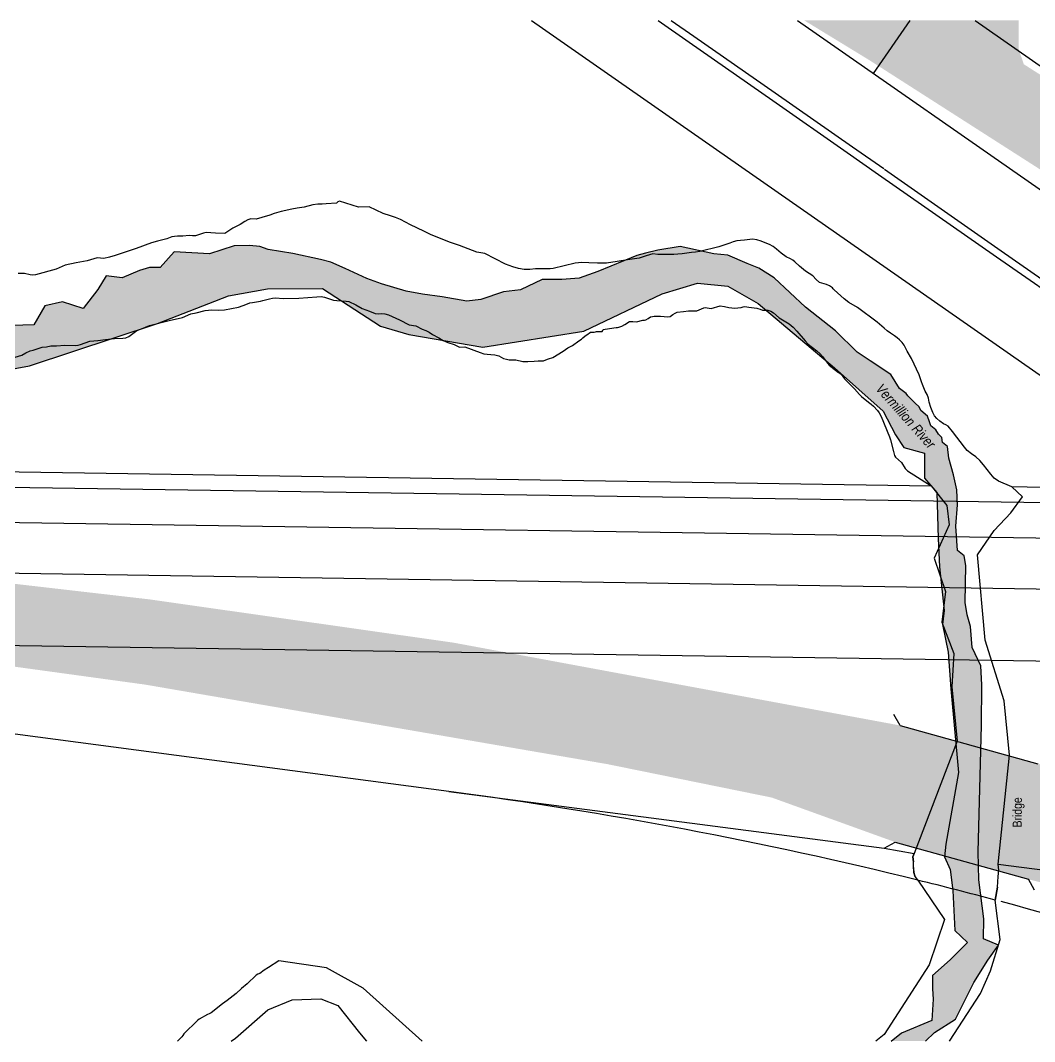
# Model space of a CAD drawing. Extents: x -69334 to -68545, y 5929032 to 5929590.
# Drawn here: x -69019.3 to -68818.3, y 5929031.7 to 5929234 of the extents above; entities that cross this region are included whole.
import ezdxf

# ---------------------------------------------------------------- set-up
doc = ezdxf.new("R2010")
doc.units = 0
doc.header["$LTSCALE"] = 5
doc.linetypes.add('DASHED', pattern=[19.05, 12.7, -6.35])
for name, color, linetype in [('AS-RAILWAY', 13, 'TRACKS'), ('AS-ROADS', 254, 'Continuous'), ('L-TITLEDB', 4, 'Continuous'), ('L-TITLEDB-T', 4, 'Continuous'), ('P-PROPOSED', 10, 'Continuous'), ('T-WATER', 160, 'Continuous'), ('T-WATER-H', 133, 'Continuous'), ('T-WATER-T', 170, 'Continuous')]:
    doc.layers.add(name, color=color, linetype=linetype)
doc.styles.add('1.8', font='ARIALN.TTF', dxfattribs={"height": 1.8})
doc.styles.add('80LS', font='ARIALNI.TTF', dxfattribs={"height": 10})
doc.linetypes.add('TRACKS', pattern='A,3.81,[130,ltypeshp1.shx,S=6.35,R=0,X=0,Y=0],3.81', length=7.62)

msp = doc.modelspace()

# ---------------------------------------------------------------- hatches: boundary and pattern name
at = {"layer": 'AS-ROADS'}
h = msp.add_hatch(color=256, dxfattribs=at)
h.dxf.hatch_style = 1
h.paths.add_polyline_path([(-69220.189, 5929128.159), (-69220.189, 5929122.552), (-69208.004, 5929124.877), (-69199.215, 5929129.606), (-69195.678, 5929131.569), (-69192.986, 5929131.506), (-69187.207, 5929129.419), (-69179.415, 5929127.676), (-69167.888, 5929125.668), (-69150.893, 5929122.663), (-69144.42, 5929121.348), (-69141.104, 5929119.282), (-69138.263, 5929116.462), (-69136.094, 5929112.907), (-69134.782, 5929108.509), (-69135.021, 5929094.152), (-69137.367, 5929031.758), (-69124.844, 5929031.758), (-69123.476, 5929094.225), (-69123.16, 5929108.451), (-69121.999, 5929112.195), (-69119.486, 5929115.508), (-69117.117, 5929117.269), (-69111.7, 5929118.266), (-69093.319, 5929115.977), (-69062.168, 5929110.828), (-69024.47, 5929106.49), (-68994.539, 5929102.38), (-68902.929, 5929086.617), (-68870.389, 5929080.001), (-68845.942, 5929071.175), (-68819.542, 5929063.804), (-68764.367, 5929050.29), (-68745.646, 5929043.736), (-68743.531, 5929042.239), (-68741.68, 5929040.39), (-68740.006, 5929037.66), (-68739.672, 5929034.42), (-68740.514, 5929032.176), (-68740.748, 5929031.758), (-68734.262, 5929031.758), (-68734.053, 5929032.211), (-68730.685, 5929035.998), (-68713.947, 5929032.47), (-68712.555, 5929031.758), (-68661.901, 5929031.758), (-68685.996, 5929043.249), (-68695.299, 5929047.412), (-68703.49, 5929050.602), (-68713.907, 5929057.431), (-68716.268, 5929061.316), (-68716.545, 5929064.785), (-68715.573, 5929070.75), (-68704.943, 5929099.54), (-68699.302, 5929114.345), (-68696.474, 5929120.68), (-68691.023, 5929123.957), (-68685.779, 5929125.73), (-68658.454, 5929125.352), (-68658.472, 5929126.124), (-68630.771, 5929125.37), (-68583.971, 5929124.063), (-68579.575, 5929123.974), (-68579.575, 5929134.016), (-68630.775, 5929134.721), (-68678.564, 5929135.534), (-68682.994, 5929137.285), (-68685.837, 5929141.142), (-68687.272, 5929144.618), (-68680.704, 5929161.515), (-68677.783, 5929168.867), (-68663.078, 5929208.561), (-68656.573, 5929228.707), (-68655.188, 5929233.984), (-68668.068, 5929233.984), (-68670.298, 5929225.856), (-68675.911, 5929209.527), (-68688.819, 5929174.297), (-68699.575, 5929148.02), (-68701.31, 5929146.385), (-68705.211, 5929145.57), (-68710.53, 5929146.751), (-68729.74, 5929158.549), (-68748.93, 5929172.164), (-68761.096, 5929179.414), (-68772.31, 5929187.768), (-68769.431, 5929192.581), (-68805.98, 5929217.15), (-68805.062, 5929220.705), (-68798.177, 5929231.369), (-68796.267, 5929233.984), (-68801.779, 5929233.984), (-68811.636, 5929219.667), (-68820.439, 5929225.302), (-68821.463, 5929228.257), (-68821.463, 5929233.984), (-68863.939, 5929233.984), (-68851.126, 5929226.158), (-68733.672, 5929150.989), (-68711.615, 5929137.075), (-68708.281, 5929132.386), (-68707.217, 5929128.58), (-68712.565, 5929114.262), (-68716.498, 5929105.821), (-68727.194, 5929078.194), (-68732.786, 5929068.796), (-68737.234, 5929066.637), (-68748.545, 5929068.161), (-68762.017, 5929073.114), (-68793.689, 5929083.417), (-68817.635, 5929086.658), (-68844.948, 5929094.284), (-68933.457, 5929110.694), (-68993.832, 5929119.286), (-69045, 5929125.185), (-69070.779, 5929128.379), (-69084.384, 5929130.707), (-69085.364, 5929132.421), (-69085.487, 5929139.647), (-69084.506, 5929145.159), (-69084.016, 5929157.162), (-69089.286, 5929156.917), (-69088.796, 5929148.588), (-69088.306, 5929144.424), (-69089.585, 5929136.144), (-69090.74, 5929132.8), (-69092.332, 5929131.204), (-69106.906, 5929133.215), (-69114.135, 5929135.017), (-69119.435, 5929137.797), (-69120.171, 5929138.644), (-69121.765, 5929141.806), (-69122.19, 5929145.147), (-69121.755, 5929175.557), (-69121.124, 5929210.855), (-69132.774, 5929210.739), (-69132.728, 5929175.095), (-69133.186, 5929147.851), (-69134.332, 5929144.001), (-69136.969, 5929141.215), (-69139.79, 5929140.089), (-69144.289, 5929139.87), (-69153.157, 5929141.09), (-69172.562, 5929144.754), (-69191.006, 5929145.921), (-69220.189, 5929166.518), (-69220.189, 5929146.599), (-69209.466, 5929139.074), (-69206.906, 5929136.686), (-69208.101, 5929131.738)])
at = {"layer": 'T-WATER-H'}
h = msp.add_hatch(color=256, dxfattribs=at)
h.dxf.hatch_style = 1
h.paths.add_polyline_path([(-68846.622, 5929031.758), (-68839.932, 5929031.758), (-68838.133, 5929033.457), (-68833.961, 5929036.097), (-68830.346, 5929043.324), (-68827.564, 5929047.771), (-68825.458, 5929050.727), (-68828.426, 5929052.036), (-68828.339, 5929055.962), (-68829.387, 5929063.727), (-68829.474, 5929069.223), (-68828.861, 5929094.305), (-68828.771, 5929102.35), (-68828.946, 5929106.102), (-68830.692, 5929109.766), (-68831.041, 5929113.867), (-68831.652, 5929116.222), (-68832.089, 5929118.665), (-68831.913, 5929125.98), (-68832.262, 5929127.9), (-68833.572, 5929128.947), (-68833.921, 5929133.746), (-68833.572, 5929138.021), (-68833.747, 5929140.987), (-68834.358, 5929143.954), (-68835.318, 5929147.269), (-68835.58, 5929149.537), (-68836.541, 5929150.323), (-68836.715, 5929151.37), (-68837.326, 5929151.98), (-68837.85, 5929152.853), (-68838.898, 5929153.638), (-68839.16, 5929154.423), (-68839.509, 5929155.557), (-68840.819, 5929156.692), (-68841.168, 5929157.39), (-68841.954, 5929158.175), (-68843.438, 5929159.571), (-68843.787, 5929160.094), (-68845.097, 5929161.054), (-68846.768, 5929163.824), (-68850.871, 5929166.528), (-68853.491, 5929168.273), (-68857.769, 5929172.461), (-68863.706, 5929177.173), (-68869.918, 5929182.957), (-68872.974, 5929184.877), (-68875.244, 5929185.837), (-68879.086, 5929187.494), (-68881.88, 5929187.756), (-68888.505, 5929189.168), (-68892.979, 5929188.446), (-68895.388, 5929187.896), (-68897.143, 5929187.414), (-68904.874, 5929184.246), (-68908.556, 5929182.939), (-68911.963, 5929182.629), (-68915.887, 5929182.629), (-68920.187, 5929180.622), (-68923.568, 5929180.234), (-68928.001, 5929178.684), (-68930.827, 5929178.351), (-68935.704, 5929179.237), (-68939.583, 5929179.736), (-68942.797, 5929180.345), (-68947.693, 5929181.791), (-68950.63, 5929182.844), (-68954.897, 5929184.837), (-68957.779, 5929186.055), (-68959.773, 5929186.609), (-68965.284, 5929187.782), (-68970.16, 5929188.612), (-68971.823, 5929189.221), (-68973.873, 5929189.387), (-68976.921, 5929189.332), (-68981.814, 5929187.726), (-68988.796, 5929188.114), (-68991.567, 5929185.013), (-68993.673, 5929185.013), (-68995.668, 5929184.459), (-68999.104, 5929182.964), (-69002.262, 5929183.351), (-69003.925, 5929180.638), (-69006.817, 5929176.91), (-69010.918, 5929178.239), (-69014.409, 5929177.464), (-69016.57, 5929173.698), (-69023.045, 5929173.447), (-69037.042, 5929171.765), (-69042.977, 5929171.676), (-69047.318, 5929171.765), (-69050.596, 5929173.358), (-69059.1, 5929180.883), (-69069.684, 5929191.7), (-69073.494, 5929196.48), (-69076.506, 5929199.756), (-69078.632, 5929203.916), (-69081.295, 5929211.205), (-69082.713, 5929216.693), (-69083.421, 5929221.297), (-69084.75, 5929225.988), (-69084.75, 5929230.149), (-69084.749, 5929233.984), (-69090.478, 5929233.984), (-69090.794, 5929230.609), (-69088.187, 5929216.481), (-69083.574, 5929202.113), (-69080.755, 5929196.308), (-69075.027, 5929189.119), (-69068.357, 5929182.697), (-69062.121, 5929177.233), (-69056.648, 5929172.18), (-69053.059, 5929168.509), (-69052.889, 5929165.777), (-69039.647, 5929163.051), (-69029.358, 5929163.394), (-69017.44, 5929165.536), (-68992.091, 5929173.944), (-68978.029, 5929179.427), (-68970.312, 5929180.798), (-68959.423, 5929180.884), (-68947.898, 5929173.434), (-68942.324, 5929171.721), (-68927.642, 5929169.235), (-68907.602, 5929172.444), (-68892.114, 5929179.84), (-68885.123, 5929181.895), (-68879.092, 5929181.347), (-68873.062, 5929177.922), (-68857.923, 5929165.162), (-68848.296, 5929156.562), (-68845.865, 5929151.865), (-68844.243, 5929149.359), (-68840.137, 5929148.225), (-68840.137, 5929143.312), (-68837.705, 5929140.451), (-68837.404, 5929131.301), (-68837.145, 5929125.692), (-68836.206, 5929117.066), (-68836.553, 5929114.294), (-68835.426, 5929108.837), (-68834.906, 5929101.562), (-68833.395, 5929084.954), (-68835.899, 5929070.779), (-68836.177, 5929068.278), (-68835.064, 5929065.776), (-68834.508, 5929061.607), (-68834.094, 5929053.655), (-68831.591, 5929051.293), (-68835.068, 5929047.819), (-68838.544, 5929044.761), (-68838.544, 5929042.121), (-68838.405, 5929040.037), (-68838.69, 5929035.819), (-68844.67, 5929033.318)])

# ---------------------------------------------------------------- linework, layer by layer
at = {"layer": 'AS-RAILWAY', "ltscale": 0.2, "flags": 128}
for points in [[(-68892.912, 5929233.984), (-68886.736, 5929229.668), (-68870.198, 5929218.143), (-68855.439, 5929207.836), (-68849.213, 5929203.484)], [(-68890.314, 5929233.984), (-68885.821, 5929230.835), (-68869.696, 5929219.62), (-68854.376, 5929208.945), (-68848.197, 5929204.634)], [(-68848.056, 5929204.531), (-68824.928, 5929188.322), (-68808.803, 5929177.107), (-68793.483, 5929166.432), (-68787.304, 5929162.121)], [(-68849.213, 5929203.484), (-68825.843, 5929187.155), (-68809.305, 5929175.63), (-68794.546, 5929165.323), (-68788.32, 5929160.971)]]:
    msp.add_lwpolyline(points, dxfattribs=at)
at = {"layer": 'L-TITLEDB', "linetype": 'Continuous'}
for p, q in [((-68917.986, 5929233.984), (-68784.621, 5929140.959)), ((-68865.255, 5929233.984), (-68730.727, 5929140.142)), ((-68830.097, 5929233.984), (-68694.792, 5929139.6)), ((-68770.151, 5929106.311), (-69103.086, 5929111.359)), ((-68934.368, 5929081.208), (-69063.814, 5929098.303)), ((-68844.948, 5929094.284), (-68846.176, 5929096.462)), ((-68844.948, 5929094.284), (-68817.635, 5929086.658)), ((-68848.12, 5929069.948), (-68845.942, 5929071.175)), ((-68845.942, 5929071.175), (-68819.542, 5929063.804)), ((-68842.281, 5929065.901), (-68842.281, 5929067.29)), ((-68825.512, 5929066.827), (-68793.575, 5929062.652)), ((-68841.456, 5929063.638), (-68842.024, 5929064.46)), ((-68818.315, 5929061.626), (-68819.542, 5929063.804)), ((-68825.666, 5929062.247), (-68826.111, 5929059.692))]:
    msp.add_line(p, q, dxfattribs=at)
at = {"layer": 'L-TITLEDB'}
for p, q in [((-69066.735, 5929145.245), (-68838.809, 5929141.781)), ((-68784.621, 5929140.959), (-68822.848, 5929141.54)), ((-68769.828, 5929130.64), (-69118.676, 5929135.915)), ((-68755.084, 5929120.356), (-69118.822, 5929125.912))]:
    msp.add_line(p, q, dxfattribs=at)
at = {"layer": 'L-TITLEDB', "linetype": 'Continuous'}
for points in [[(-68822.848, 5929141.54), (-68825.485, 5929142.679), (-68826.292, 5929143.28), (-68826.957, 5929144.071), (-68828.407, 5929145.948), (-68829.145, 5929146.76), (-68829.933, 5929147.522), (-68830.815, 5929148.113), (-68831.658, 5929148.742), (-68832.226, 5929149.418), (-68834.548, 5929152.56), (-68835.433, 5929153.56), (-68835.897, 5929153.838), (-68836.39, 5929154.082), (-68837.062, 5929154.569), (-68837.694, 5929155.104), (-68838.121, 5929155.656), (-68838.439, 5929156.285), (-68838.873, 5929157.284), (-68839.21, 5929158.315), (-68839.36, 5929159.12), (-68839.568, 5929159.834), (-68839.973, 5929160.536), (-68840.543, 5929161.817), (-68840.749, 5929162.377), (-68841.181, 5929163.728), (-68842.693, 5929167), (-68843.551, 5929168.428), (-68844.172, 5929169.665), (-68844.57, 5929170.199), (-68845.047, 5929170.67), (-68845.538, 5929171.099), (-68846.053, 5929171.498), (-68846.889, 5929172.015), (-68847.521, 5929172.483), (-68848.134, 5929172.974), (-68849.491, 5929174.179), (-68853.408, 5929177.124), (-68855.144, 5929178.102), (-68856.009, 5929178.823), (-68858.053, 5929180.628), (-68858.209, 5929180.825), (-68858.364, 5929181.024), (-68858.915, 5929181.408), (-68859.562, 5929181.677), (-68860.956, 5929182.036), (-68861.614, 5929182.677), (-68862.246, 5929183.36), (-68863.677, 5929184.326), (-68864.861, 5929185.282), (-68865.803, 5929186.168), (-68866.24, 5929186.473), (-68866.697, 5929186.749), (-68867.538, 5929187.146), (-68868.501, 5929187.888), (-68869.432, 5929188.676), (-68870.132, 5929189.156), (-68870.864, 5929189.581), (-68871.664, 5929189.947), (-68872.491, 5929190.252), (-68873.329, 5929190.522), (-68874.19, 5929190.622), (-68875.792, 5929190.444), (-68876.563, 5929190.402), (-68877.329, 5929190.323), (-68878.019, 5929190.1), (-68878.699, 5929189.832), (-68880.874, 5929189.13), (-68884.654, 5929188.189), (-68885.482, 5929188.086), (-68886.317, 5929188.013), (-68888.168, 5929187.724), (-68888.966, 5929187.643), (-68889.766, 5929187.605), (-68891.36, 5929187.592), (-68892.953, 5929187.611), (-68893.93, 5929187.71), (-68895.299, 5929187.336), (-68896.661, 5929186.909), (-68898.943, 5929186.576), (-68901.04, 5929186.22), (-68903.141, 5929185.894), (-68904.882, 5929185.881), (-68906.631, 5929185.972), (-68907.986, 5929185.994), (-68909.331, 5929185.897), (-68913.725, 5929184.841), (-68914.283, 5929184.761), (-68915.753, 5929184.74), (-68917.225, 5929184.757), (-68918.335, 5929184.637), (-68919.439, 5929184.603), (-68920.569, 5929184.848), (-68921.682, 5929185.176), (-68923.131, 5929185.659), (-68925.159, 5929186.764), (-68927.206, 5929187.82), (-68928.788, 5929188.065), (-68932.226, 5929189.354), (-68934.038, 5929189.971), (-68937.893, 5929191.518), (-68939.332, 5929192.241), (-68941.975, 5929193.499), (-68943.952, 5929194.547), (-68944.936, 5929194.947), (-68945.943, 5929195.293), (-68947.395, 5929195.714), (-68948.771, 5929196.392), (-68950.157, 5929197.036), (-68952.242, 5929196.997), (-68956.052, 5929198.179), (-68956.333, 5929198.013), (-68956.621, 5929197.778), (-68958.651, 5929197.616), (-68959.481, 5929197.608), (-68960.308, 5929197.561), (-68961.295, 5929197.418), (-68963.028, 5929197.002), (-68964.388, 5929196.753), (-68965.498, 5929196.615), (-68967.604, 5929196.093), (-68968.968, 5929195.723), (-68969.841, 5929195.394), (-68971.394, 5929194.911), (-68972.572, 5929194.594), (-68973.609, 5929194.695), (-68974.219, 5929194.45), (-68974.799, 5929194.137), (-68975.682, 5929193.565), (-68977.184, 5929192.837), (-68977.963, 5929192.267), (-68978.763, 5929191.749), (-68980.588, 5929191.819), (-68982.433, 5929191.955), (-68982.992, 5929191.8), (-68984.544, 5929191.311), (-68985.182, 5929191.31), (-68985.829, 5929191.362), (-68987.06, 5929191.23), (-68988.103, 5929191.211), (-68988.691, 5929191.164), (-68989.274, 5929191.075), (-68990.271, 5929190.69), (-68992.067, 5929190.277), (-68993.308, 5929189.902), (-68996.298, 5929188.809), (-69000.465, 5929187.399), (-69001.57, 5929187.07), (-69002.696, 5929186.821), (-69004.04, 5929186.935), (-69006.027, 5929186.347), (-69008.189, 5929185.948), (-69010.354, 5929185.489), (-69012.165, 5929184.712), (-69016.26, 5929183.602), (-69016.778, 5929183.54), (-69017.303, 5929183.583), (-69018.455, 5929183.871), (-69019.681, 5929183.859)], [(-68822.848, 5929141.54), (-68825.485, 5929142.679), (-68826.292, 5929143.28), (-68826.957, 5929144.071), (-68828.407, 5929145.948), (-68829.145, 5929146.76), (-68829.933, 5929147.522), (-68830.815, 5929148.113), (-68831.658, 5929148.742), (-68832.226, 5929149.418), (-68834.548, 5929152.56), (-68835.433, 5929153.56), (-68835.897, 5929153.838), (-68836.39, 5929154.082), (-68837.062, 5929154.569), (-68837.694, 5929155.104), (-68838.121, 5929155.656), (-68838.439, 5929156.285), (-68838.873, 5929157.284), (-68839.21, 5929158.315), (-68839.36, 5929159.12), (-68839.568, 5929159.834), (-68839.973, 5929160.536), (-68840.543, 5929161.817), (-68840.749, 5929162.377), (-68841.181, 5929163.728), (-68842.693, 5929167), (-68843.551, 5929168.428), (-68844.172, 5929169.665), (-68844.57, 5929170.199), (-68845.047, 5929170.67), (-68845.538, 5929171.099), (-68846.053, 5929171.498), (-68846.889, 5929172.015), (-68847.521, 5929172.483), (-68848.134, 5929172.974), (-68849.491, 5929174.179), (-68853.408, 5929177.124), (-68855.144, 5929178.102), (-68856.009, 5929178.823), (-68858.053, 5929180.628), (-68858.209, 5929180.825), (-68858.364, 5929181.024), (-68858.915, 5929181.408), (-68859.562, 5929181.677), (-68860.956, 5929182.036), (-68861.614, 5929182.677), (-68862.246, 5929183.36), (-68863.677, 5929184.326), (-68864.861, 5929185.282), (-68865.803, 5929186.168), (-68866.24, 5929186.473), (-68866.697, 5929186.749), (-68867.538, 5929187.146), (-68868.501, 5929187.888), (-68869.432, 5929188.676), (-68870.132, 5929189.156), (-68870.864, 5929189.581), (-68871.664, 5929189.947), (-68872.491, 5929190.252), (-68873.329, 5929190.522), (-68874.19, 5929190.622), (-68875.792, 5929190.444), (-68876.563, 5929190.402), (-68877.329, 5929190.323), (-68878.019, 5929190.1), (-68878.699, 5929189.832), (-68880.874, 5929189.13), (-68884.654, 5929188.189), (-68885.482, 5929188.086), (-68886.317, 5929188.013), (-68888.168, 5929187.724), (-68888.966, 5929187.643), (-68889.766, 5929187.605), (-68891.36, 5929187.592), (-68892.953, 5929187.611), (-68893.93, 5929187.71), (-68895.299, 5929187.336), (-68896.661, 5929186.909), (-68898.943, 5929186.576), (-68901.04, 5929186.22), (-68903.141, 5929185.894), (-68904.882, 5929185.881), (-68906.631, 5929185.972), (-68907.986, 5929185.994), (-68909.331, 5929185.897), (-68913.725, 5929184.841), (-68914.283, 5929184.761), (-68915.753, 5929184.74), (-68917.225, 5929184.757), (-68918.335, 5929184.637), (-68919.439, 5929184.603), (-68920.569, 5929184.848), (-68921.682, 5929185.176), (-68923.131, 5929185.659), (-68925.159, 5929186.764), (-68927.206, 5929187.82), (-68928.788, 5929188.065), (-68932.226, 5929189.354), (-68934.038, 5929189.971), (-68937.893, 5929191.518), (-68939.332, 5929192.241), (-68941.975, 5929193.499), (-68943.952, 5929194.547), (-68944.936, 5929194.947), (-68945.943, 5929195.293), (-68947.395, 5929195.714), (-68948.771, 5929196.392), (-68950.157, 5929197.036), (-68952.242, 5929196.997), (-68956.052, 5929198.179), (-68956.333, 5929198.013), (-68956.621, 5929197.778), (-68958.651, 5929197.616), (-68959.481, 5929197.608), (-68960.308, 5929197.561), (-68961.295, 5929197.418), (-68963.028, 5929197.002), (-68964.388, 5929196.753), (-68965.498, 5929196.615), (-68967.604, 5929196.093), (-68968.968, 5929195.723), (-68969.841, 5929195.394), (-68971.394, 5929194.911), (-68972.572, 5929194.594), (-68973.609, 5929194.695), (-68974.219, 5929194.45), (-68974.799, 5929194.137), (-68975.682, 5929193.565), (-68977.184, 5929192.837), (-68977.963, 5929192.267), (-68978.763, 5929191.749), (-68980.588, 5929191.819), (-68982.433, 5929191.955), (-68982.992, 5929191.8), (-68984.544, 5929191.311), (-68985.182, 5929191.31), (-68985.829, 5929191.362), (-68987.06, 5929191.23), (-68988.103, 5929191.211), (-68988.691, 5929191.164), (-68989.274, 5929191.075), (-68990.271, 5929190.69), (-68992.067, 5929190.277), (-68993.308, 5929189.902), (-68996.298, 5929188.809), (-69000.465, 5929187.399), (-69001.57, 5929187.07), (-69002.696, 5929186.821), (-69004.04, 5929186.935), (-69006.027, 5929186.347), (-69008.189, 5929185.948), (-69010.354, 5929185.489), (-69012.165, 5929184.712), (-69016.26, 5929183.602), (-69016.778, 5929183.54), (-69017.303, 5929183.583), (-69018.455, 5929183.871), (-69019.681, 5929183.859)], [(-68822.848, 5929141.54), (-68825.485, 5929142.679), (-68826.292, 5929143.28), (-68826.957, 5929144.071), (-68828.407, 5929145.948), (-68829.145, 5929146.76), (-68829.933, 5929147.522), (-68830.815, 5929148.113), (-68831.658, 5929148.742), (-68832.226, 5929149.418), (-68834.548, 5929152.56), (-68835.433, 5929153.56), (-68835.897, 5929153.838), (-68836.39, 5929154.082), (-68837.062, 5929154.569), (-68837.694, 5929155.104), (-68838.121, 5929155.656), (-68838.439, 5929156.285), (-68838.873, 5929157.284), (-68839.21, 5929158.315), (-68839.36, 5929159.12), (-68839.568, 5929159.834), (-68839.973, 5929160.536), (-68840.543, 5929161.817), (-68840.749, 5929162.377), (-68841.181, 5929163.728), (-68842.693, 5929167), (-68843.551, 5929168.428), (-68844.172, 5929169.665), (-68844.57, 5929170.199), (-68845.047, 5929170.67), (-68845.538, 5929171.099), (-68846.053, 5929171.498), (-68846.889, 5929172.015), (-68847.521, 5929172.483), (-68848.134, 5929172.974), (-68849.491, 5929174.179), (-68853.408, 5929177.124), (-68855.144, 5929178.102), (-68856.009, 5929178.823), (-68858.053, 5929180.628), (-68858.209, 5929180.825), (-68858.364, 5929181.024), (-68858.915, 5929181.408), (-68859.562, 5929181.677), (-68860.956, 5929182.036), (-68861.614, 5929182.677), (-68862.246, 5929183.36), (-68863.677, 5929184.326), (-68864.861, 5929185.282), (-68865.803, 5929186.168), (-68866.24, 5929186.473), (-68866.697, 5929186.749), (-68867.538, 5929187.146), (-68868.501, 5929187.888), (-68869.432, 5929188.676), (-68870.132, 5929189.156), (-68870.864, 5929189.581), (-68871.664, 5929189.947), (-68872.491, 5929190.252), (-68873.329, 5929190.522), (-68874.19, 5929190.622), (-68875.792, 5929190.444), (-68876.563, 5929190.402), (-68877.329, 5929190.323), (-68878.019, 5929190.1), (-68878.699, 5929189.832), (-68880.874, 5929189.13), (-68884.654, 5929188.189), (-68885.482, 5929188.086), (-68886.317, 5929188.013), (-68888.168, 5929187.724), (-68888.966, 5929187.643), (-68889.766, 5929187.605), (-68891.36, 5929187.592), (-68892.953, 5929187.611), (-68893.93, 5929187.71), (-68895.299, 5929187.336), (-68896.661, 5929186.909), (-68898.943, 5929186.576), (-68901.04, 5929186.22), (-68903.141, 5929185.894), (-68904.882, 5929185.881), (-68906.631, 5929185.972), (-68907.986, 5929185.994), (-68909.331, 5929185.897), (-68913.725, 5929184.841), (-68914.283, 5929184.761), (-68915.753, 5929184.74), (-68917.225, 5929184.757), (-68918.335, 5929184.637), (-68919.439, 5929184.603), (-68920.569, 5929184.848), (-68921.682, 5929185.176), (-68923.131, 5929185.659), (-68925.159, 5929186.764), (-68927.206, 5929187.82), (-68928.788, 5929188.065), (-68932.226, 5929189.354), (-68934.038, 5929189.971), (-68937.893, 5929191.518), (-68939.332, 5929192.241), (-68941.975, 5929193.499), (-68943.952, 5929194.547), (-68944.936, 5929194.947), (-68945.943, 5929195.293), (-68947.395, 5929195.714), (-68948.771, 5929196.392), (-68950.157, 5929197.036), (-68952.242, 5929196.997), (-68956.052, 5929198.179), (-68956.333, 5929198.013), (-68956.621, 5929197.778), (-68958.651, 5929197.616), (-68959.481, 5929197.608), (-68960.308, 5929197.561), (-68961.295, 5929197.418), (-68963.028, 5929197.002), (-68964.388, 5929196.753), (-68965.498, 5929196.615), (-68967.604, 5929196.093), (-68968.968, 5929195.723), (-68969.841, 5929195.394), (-68971.394, 5929194.911), (-68972.572, 5929194.594), (-68973.609, 5929194.695), (-68974.219, 5929194.45), (-68974.799, 5929194.137), (-68975.682, 5929193.565), (-68977.184, 5929192.837), (-68977.963, 5929192.267), (-68978.763, 5929191.749), (-68980.588, 5929191.819), (-68982.433, 5929191.955), (-68982.992, 5929191.8), (-68984.544, 5929191.311), (-68985.182, 5929191.31), (-68985.829, 5929191.362), (-68987.06, 5929191.23), (-68988.103, 5929191.211), (-68988.691, 5929191.164), (-68989.274, 5929191.075), (-68990.271, 5929190.69), (-68992.067, 5929190.277), (-68993.308, 5929189.902), (-68996.298, 5929188.809), (-69000.465, 5929187.399), (-69001.57, 5929187.07), (-69002.696, 5929186.821), (-69004.04, 5929186.935), (-69006.027, 5929186.347), (-69008.189, 5929185.948), (-69010.354, 5929185.489), (-69012.165, 5929184.712), (-69016.26, 5929183.602), (-69016.778, 5929183.54), (-69017.303, 5929183.583), (-69018.455, 5929183.871), (-69019.681, 5929183.859)], [(-69020.282, 5929167.288), (-69018.978, 5929167.63), (-69018.17, 5929168.112), (-69017.345, 5929168.535), (-69016.728, 5929168.632), (-69014.924, 5929169.227), (-69014.062, 5929169.315), (-69013.256, 5929169.525), (-69012.676, 5929169.52), (-69012.093, 5929169.479), (-69010.431, 5929169.655), (-69008.289, 5929169.569), (-69007.821, 5929169.65), (-69007.361, 5929169.776), (-69006.432, 5929170.118), (-69005.494, 5929170.428), (-69003.895, 5929170.547), (-69002.414, 5929170.79), (-69000.629, 5929170.962), (-68998.972, 5929171.018), (-68998.366, 5929171.115), (-68997.794, 5929171.334), (-68997.011, 5929171.959), (-68996.209, 5929172.545), (-68995.276, 5929172.871), (-68994.47, 5929173.219), (-68993.654, 5929173.533), (-68989.809, 5929174.532), (-68987.15, 5929175.093), (-68985.463, 5929175.814), (-68984.413, 5929176.014), (-68982.615, 5929176.489), (-68981.972, 5929176.583), (-68981.323, 5929176.619), (-68980.061, 5929176.588), (-68978.809, 5929176.64), (-68976.029, 5929177.136), (-68975.148, 5929177.469), (-68974.281, 5929177.855), (-68973.79, 5929178.003), (-68973.29, 5929178.119), (-68971.715, 5929178.352), (-68971.191, 5929178.459), (-68969.887, 5929178.832), (-68969.336, 5929178.962), (-68968.776, 5929179.03), (-68967.126, 5929178.903), (-68964.121, 5929178.966), (-68960.495, 5929179.186), (-68959.632, 5929179.273), (-68958.989, 5929179.181), (-68957.212, 5929178.571), (-68956.575, 5929178.463), (-68954.708, 5929178.335), (-68954.161, 5929178.267), (-68952.821, 5929177.656), (-68951.524, 5929176.89), (-68950.077, 5929176.347), (-68948.993, 5929175.88), (-68948.387, 5929175.853), (-68947.767, 5929175.892), (-68947.024, 5929175.823), (-68946.307, 5929175.652), (-68944.143, 5929174.657), (-68942.224, 5929173.671), (-68940.883, 5929173.497), (-68939.627, 5929172.781), (-68938.927, 5929172.524), (-68938.241, 5929172.24), (-68937.589, 5929171.73), (-68936.331, 5929171.074), (-68935.495, 5929170.555), (-68935.052, 5929170.341), (-68934.593, 5929170.156), (-68933.324, 5929169.742), (-68932.241, 5929169.274), (-68931.198, 5929169.294), (-68928.156, 5929168.158), (-68927.458, 5929167.932), (-68926.76, 5929167.853), (-68926.053, 5929167.816), (-68925.257, 5929167.693), (-68924.473, 5929167.511), (-68923.515, 5929166.988), (-68922.974, 5929166.841), (-68922.422, 5929166.763), (-68921.075, 5929166.709), (-68919.739, 5929166.414), (-68919.222, 5929166.394), (-68918.697, 5929166.433), (-68917.47, 5929166.444), (-68916.67, 5929166.535), (-68916.146, 5929166.528), (-68915.628, 5929166.553), (-68915.124, 5929166.73), (-68914.63, 5929166.938), (-68913.76, 5929167.207), (-68911.684, 5929168.458), (-68910.798, 5929169.089), (-68909.856, 5929169.597), (-68908.589, 5929170.481), (-68908.085, 5929170.859), (-68907.809, 5929171.111), (-68907.448, 5929171.441), (-68906.754, 5929171.898), (-68906.534, 5929172.044), (-68906.312, 5929172.183), (-68905.955, 5929172.233), (-68905.576, 5929172.214), (-68905.328, 5929172.263), (-68905.08, 5929172.316), (-68903.976, 5929172.333), (-68903.875, 5929172.533), (-68903.774, 5929172.749), (-68902.513, 5929172.964), (-68901.245, 5929173.133), (-68900.965, 5929173.139), (-68900.692, 5929173.172), (-68900.457, 5929173.272), (-68900.088, 5929173.429), (-68899.503, 5929173.731), (-68898.559, 5929174.299), (-68897.895, 5929174.299), (-68897.213, 5929174.246), (-68895.912, 5929174.559), (-68895.633, 5929174.604), (-68895.356, 5929174.657), (-68894.879, 5929174.925), (-68894.412, 5929175.226), (-68894.047, 5929175.332), (-68893.67, 5929175.378), (-68893.057, 5929175.4), (-68892.443, 5929175.39), (-68891.712, 5929175.3), (-68891.125, 5929175.257), (-68890.547, 5929175.315), (-68890.253, 5929175.494), (-68889.977, 5929175.716), (-68889.554, 5929175.979), (-68889.1, 5929176.166), (-68887.869, 5929176.299), (-68886.882, 5929176.442), (-68885.227, 5929176.437), (-68883.852, 5929177.049), (-68883.553, 5929177.071), (-68882.386, 5929176.929), (-68880.586, 5929177.464), (-68879.735, 5929177.309), (-68878.887, 5929177.093), (-68878.309, 5929177.008), (-68877.726, 5929176.987), (-68877.077, 5929177.025), (-68876.434, 5929177.117), (-68876.061, 5929177.25), (-68875.688, 5929177.33), (-68874.959, 5929177.18), (-68873.369, 5929176.959), (-68873.132, 5929176.925), (-68872.677, 5929176.772), (-68872.228, 5929176.586), (-68871.185, 5929176.606), (-68870.589, 5929176.401), (-68870.043, 5929176.076), (-68868.923, 5929175.061), (-68866.951, 5929173.892), (-68866.148, 5929173.209), (-68865.421, 5929172.437), (-68863.775, 5929170.504), (-68863.141, 5929169.861), (-68861.483, 5929168.522), (-68860.874, 5929167.975), (-68860.306, 5929167.385), (-68859.557, 5929166.324), (-68858.986, 5929165.708), (-68858.383, 5929165.126), (-68858.217, 5929164.988), (-68858.052, 5929164.85), (-68857.193, 5929164.249), (-68856.924, 5929164.058), (-68856.658, 5929163.864), (-68856.295, 5929163.442), (-68855.96, 5929162.987), (-68853.964, 5929160.969), (-68853.032, 5929159.84), (-68852.635, 5929159.444), (-68851.198, 5929158.314), (-68850.932, 5929158.121), (-68850.664, 5929157.928), (-68850.24, 5929157.562), (-68849.427, 5929156.724), (-68849.083, 5929156.229), (-68848.722, 5929155.531), (-68847.069, 5929151.457), (-68846.864, 5929150.868), (-68846.297, 5929148.541), (-68846.053, 5929147.786), (-68845.848, 5929147.435), (-68844.67, 5929146.357), (-68843.925, 5929145.175), (-68843.46, 5929144.748), (-68838.809, 5929141.781)], [(-69020.282, 5929167.288), (-69018.978, 5929167.63), (-69018.17, 5929168.112), (-69017.345, 5929168.535), (-69016.728, 5929168.632), (-69014.924, 5929169.227), (-69014.062, 5929169.315), (-69013.256, 5929169.525), (-69012.676, 5929169.52), (-69012.093, 5929169.479), (-69010.431, 5929169.655), (-69008.289, 5929169.569), (-69007.821, 5929169.65), (-69007.361, 5929169.776), (-69006.432, 5929170.118), (-69005.494, 5929170.428), (-69003.895, 5929170.547), (-69002.414, 5929170.79), (-69000.629, 5929170.962), (-68998.972, 5929171.018), (-68998.366, 5929171.115), (-68997.794, 5929171.334), (-68997.011, 5929171.959), (-68996.209, 5929172.545), (-68995.276, 5929172.871), (-68994.47, 5929173.219), (-68993.654, 5929173.533), (-68989.809, 5929174.532), (-68987.15, 5929175.093), (-68985.463, 5929175.814), (-68984.413, 5929176.014), (-68982.615, 5929176.489), (-68981.972, 5929176.583), (-68981.323, 5929176.619), (-68980.061, 5929176.588), (-68978.809, 5929176.64), (-68976.029, 5929177.136), (-68975.148, 5929177.469), (-68974.281, 5929177.855), (-68973.79, 5929178.003), (-68973.29, 5929178.119), (-68971.715, 5929178.352), (-68971.191, 5929178.459), (-68969.887, 5929178.832), (-68969.336, 5929178.962), (-68968.776, 5929179.03), (-68967.126, 5929178.903), (-68964.121, 5929178.966), (-68960.495, 5929179.186), (-68959.632, 5929179.273), (-68958.989, 5929179.181), (-68957.212, 5929178.571), (-68956.575, 5929178.463), (-68954.708, 5929178.335), (-68954.161, 5929178.267), (-68952.821, 5929177.656), (-68951.524, 5929176.89), (-68950.077, 5929176.347), (-68948.993, 5929175.88), (-68948.387, 5929175.853), (-68947.767, 5929175.892), (-68947.024, 5929175.823), (-68946.307, 5929175.652), (-68944.143, 5929174.657), (-68942.224, 5929173.671), (-68940.883, 5929173.497), (-68939.627, 5929172.781), (-68938.927, 5929172.524), (-68938.241, 5929172.24), (-68937.589, 5929171.73), (-68936.331, 5929171.074), (-68935.495, 5929170.555), (-68935.052, 5929170.341), (-68934.593, 5929170.156), (-68933.324, 5929169.742), (-68932.241, 5929169.274), (-68931.198, 5929169.294), (-68928.156, 5929168.158), (-68927.458, 5929167.932), (-68926.76, 5929167.853), (-68926.053, 5929167.816), (-68925.257, 5929167.693), (-68924.473, 5929167.511), (-68923.515, 5929166.988), (-68922.974, 5929166.841), (-68922.422, 5929166.763), (-68921.075, 5929166.709), (-68919.739, 5929166.414), (-68919.222, 5929166.394), (-68918.697, 5929166.433), (-68917.47, 5929166.444), (-68916.67, 5929166.535), (-68916.146, 5929166.528), (-68915.628, 5929166.553), (-68915.124, 5929166.73), (-68914.63, 5929166.938), (-68913.76, 5929167.207), (-68911.684, 5929168.458), (-68910.798, 5929169.089), (-68909.856, 5929169.597), (-68908.589, 5929170.481), (-68908.085, 5929170.859), (-68907.809, 5929171.111), (-68907.448, 5929171.441), (-68906.754, 5929171.898), (-68906.534, 5929172.044), (-68906.312, 5929172.183), (-68905.955, 5929172.233), (-68905.576, 5929172.214), (-68905.328, 5929172.263), (-68905.08, 5929172.316), (-68903.976, 5929172.333), (-68903.875, 5929172.533), (-68903.774, 5929172.749), (-68902.513, 5929172.964), (-68901.245, 5929173.133), (-68900.965, 5929173.139), (-68900.692, 5929173.172), (-68900.457, 5929173.272), (-68900.088, 5929173.429), (-68899.503, 5929173.731), (-68898.559, 5929174.299), (-68897.895, 5929174.299), (-68897.213, 5929174.246), (-68895.912, 5929174.559), (-68895.633, 5929174.604), (-68895.356, 5929174.657), (-68894.879, 5929174.925), (-68894.412, 5929175.226), (-68894.047, 5929175.332), (-68893.67, 5929175.378), (-68893.057, 5929175.4), (-68892.443, 5929175.39), (-68891.712, 5929175.3), (-68891.125, 5929175.257), (-68890.547, 5929175.315), (-68890.253, 5929175.494), (-68889.977, 5929175.716), (-68889.554, 5929175.979), (-68889.1, 5929176.166), (-68887.869, 5929176.299), (-68886.882, 5929176.442), (-68885.227, 5929176.437), (-68883.852, 5929177.049), (-68883.553, 5929177.071), (-68882.386, 5929176.929), (-68880.586, 5929177.464), (-68879.735, 5929177.309), (-68878.887, 5929177.093), (-68878.309, 5929177.008), (-68877.726, 5929176.987), (-68877.077, 5929177.025), (-68876.434, 5929177.117), (-68876.061, 5929177.25), (-68875.688, 5929177.33), (-68874.959, 5929177.18), (-68873.369, 5929176.959), (-68873.132, 5929176.925), (-68872.677, 5929176.772), (-68872.228, 5929176.586), (-68871.185, 5929176.606), (-68870.589, 5929176.401), (-68870.043, 5929176.076), (-68868.923, 5929175.061), (-68866.951, 5929173.892), (-68866.148, 5929173.209), (-68865.421, 5929172.437), (-68863.775, 5929170.504), (-68863.141, 5929169.861), (-68861.483, 5929168.522), (-68860.874, 5929167.975), (-68860.306, 5929167.385), (-68859.557, 5929166.324), (-68858.986, 5929165.708), (-68858.383, 5929165.126), (-68858.217, 5929164.988), (-68858.052, 5929164.85), (-68857.193, 5929164.249), (-68856.924, 5929164.058), (-68856.658, 5929163.864), (-68856.295, 5929163.442), (-68855.96, 5929162.987), (-68853.964, 5929160.969), (-68853.032, 5929159.84), (-68852.635, 5929159.444), (-68851.198, 5929158.314), (-68850.932, 5929158.121), (-68850.664, 5929157.928), (-68850.24, 5929157.562), (-68849.427, 5929156.724), (-68849.083, 5929156.229), (-68848.722, 5929155.531), (-68847.069, 5929151.457), (-68846.864, 5929150.868), (-68846.297, 5929148.541), (-68846.053, 5929147.786), (-68845.848, 5929147.435), (-68844.67, 5929146.357), (-68843.925, 5929145.175), (-68843.46, 5929144.748), (-68838.809, 5929141.781)], [(-69020.282, 5929167.288), (-69018.978, 5929167.63), (-69018.17, 5929168.112), (-69017.345, 5929168.535), (-69016.728, 5929168.632), (-69014.924, 5929169.227), (-69014.062, 5929169.315), (-69013.256, 5929169.525), (-69012.676, 5929169.52), (-69012.093, 5929169.479), (-69010.431, 5929169.655), (-69008.289, 5929169.569), (-69007.821, 5929169.65), (-69007.361, 5929169.776), (-69006.432, 5929170.118), (-69005.494, 5929170.428), (-69003.895, 5929170.547), (-69002.414, 5929170.79), (-69000.629, 5929170.962), (-68998.972, 5929171.018), (-68998.366, 5929171.115), (-68997.794, 5929171.334), (-68997.011, 5929171.959), (-68996.209, 5929172.545), (-68995.276, 5929172.871), (-68994.47, 5929173.219), (-68993.654, 5929173.533), (-68989.809, 5929174.532), (-68987.15, 5929175.093), (-68985.463, 5929175.814), (-68984.413, 5929176.014), (-68982.615, 5929176.489), (-68981.972, 5929176.583), (-68981.323, 5929176.619), (-68980.061, 5929176.588), (-68978.809, 5929176.64), (-68976.029, 5929177.136), (-68975.148, 5929177.469), (-68974.281, 5929177.855), (-68973.79, 5929178.003), (-68973.29, 5929178.119), (-68971.715, 5929178.352), (-68971.191, 5929178.459), (-68969.887, 5929178.832), (-68969.336, 5929178.962), (-68968.776, 5929179.03), (-68967.126, 5929178.903), (-68964.121, 5929178.966), (-68960.495, 5929179.186), (-68959.632, 5929179.273), (-68958.989, 5929179.181), (-68957.212, 5929178.571), (-68956.575, 5929178.463), (-68954.708, 5929178.335), (-68954.161, 5929178.267), (-68952.821, 5929177.656), (-68951.524, 5929176.89), (-68950.077, 5929176.347), (-68948.993, 5929175.88), (-68948.387, 5929175.853), (-68947.767, 5929175.892), (-68947.024, 5929175.823), (-68946.307, 5929175.652), (-68944.143, 5929174.657), (-68942.224, 5929173.671), (-68940.883, 5929173.497), (-68939.627, 5929172.781), (-68938.927, 5929172.524)], [(-68938.927, 5929172.524), (-68938.241, 5929172.24), (-68937.589, 5929171.73), (-68936.331, 5929171.074), (-68935.495, 5929170.555), (-68935.052, 5929170.341), (-68934.593, 5929170.156), (-68933.324, 5929169.742), (-68932.241, 5929169.274), (-68931.198, 5929169.294), (-68928.156, 5929168.158), (-68927.458, 5929167.932), (-68926.76, 5929167.853), (-68926.053, 5929167.816), (-68925.257, 5929167.693), (-68924.473, 5929167.511), (-68923.515, 5929166.988), (-68922.974, 5929166.841), (-68922.422, 5929166.763), (-68921.075, 5929166.709), (-68919.739, 5929166.414), (-68919.222, 5929166.394), (-68918.697, 5929166.433), (-68917.47, 5929166.444), (-68916.67, 5929166.535), (-68916.146, 5929166.528), (-68915.628, 5929166.553), (-68915.124, 5929166.73), (-68914.63, 5929166.938), (-68913.76, 5929167.207), (-68911.684, 5929168.458), (-68910.798, 5929169.089), (-68909.856, 5929169.597), (-68908.589, 5929170.481), (-68908.085, 5929170.859), (-68907.809, 5929171.111), (-68907.448, 5929171.441), (-68906.754, 5929171.898), (-68906.534, 5929172.044), (-68906.312, 5929172.183), (-68905.955, 5929172.233), (-68905.576, 5929172.214), (-68905.328, 5929172.263), (-68905.08, 5929172.316), (-68903.976, 5929172.333), (-68903.875, 5929172.533), (-68903.774, 5929172.749), (-68902.513, 5929172.964), (-68901.245, 5929173.133), (-68900.965, 5929173.139), (-68900.692, 5929173.172), (-68900.457, 5929173.272), (-68900.088, 5929173.429), (-68899.503, 5929173.731), (-68898.559, 5929174.299), (-68897.895, 5929174.299), (-68897.213, 5929174.246), (-68895.912, 5929174.559), (-68895.633, 5929174.604), (-68895.356, 5929174.657), (-68894.879, 5929174.925), (-68894.412, 5929175.226), (-68894.047, 5929175.332), (-68893.67, 5929175.378), (-68893.057, 5929175.4), (-68892.443, 5929175.39), (-68891.712, 5929175.3), (-68891.125, 5929175.257), (-68890.547, 5929175.315), (-68890.253, 5929175.494), (-68889.977, 5929175.716), (-68889.554, 5929175.979), (-68889.1, 5929176.166), (-68887.869, 5929176.299), (-68886.882, 5929176.442), (-68885.227, 5929176.437), (-68883.852, 5929177.049), (-68883.553, 5929177.071), (-68882.386, 5929176.929), (-68880.586, 5929177.464), (-68879.735, 5929177.309), (-68878.887, 5929177.093), (-68878.309, 5929177.008), (-68877.726, 5929176.987), (-68877.077, 5929177.025), (-68876.434, 5929177.117), (-68876.061, 5929177.25), (-68875.688, 5929177.33), (-68874.959, 5929177.18), (-68873.369, 5929176.959), (-68873.132, 5929176.925), (-68872.677, 5929176.772), (-68872.228, 5929176.586), (-68871.185, 5929176.606), (-68870.589, 5929176.401), (-68870.043, 5929176.076), (-68868.923, 5929175.061), (-68866.951, 5929173.892), (-68866.148, 5929173.209), (-68865.421, 5929172.437), (-68863.775, 5929170.504)], [(-68863.775, 5929170.504), (-68863.141, 5929169.861), (-68861.483, 5929168.522), (-68860.874, 5929167.975), (-68860.306, 5929167.385), (-68859.557, 5929166.324), (-68858.986, 5929165.708), (-68858.383, 5929165.126), (-68858.217, 5929164.988), (-68858.052, 5929164.85), (-68857.193, 5929164.249), (-68856.924, 5929164.058), (-68856.658, 5929163.864), (-68856.295, 5929163.442), (-68855.96, 5929162.987), (-68853.964, 5929160.969), (-68853.032, 5929159.84), (-68852.635, 5929159.444), (-68851.198, 5929158.314), (-68850.932, 5929158.121), (-68850.664, 5929157.928), (-68850.24, 5929157.562), (-68849.427, 5929156.724), (-68849.083, 5929156.229), (-68848.722, 5929155.531), (-68847.069, 5929151.457), (-68846.864, 5929150.868), (-68846.297, 5929148.541), (-68846.053, 5929147.786), (-68845.848, 5929147.435), (-68844.67, 5929146.357), (-68843.925, 5929145.175), (-68843.46, 5929144.748), (-68838.809, 5929141.781)], [(-68970.122, 5929046.336), (-68970.937, 5929045.803), (-68971.801, 5929045.158), (-68972.184, 5929045.005), (-68972.545, 5929044.826), (-68974.3, 5929043.107), (-68975.457, 5929042.197), (-68976.517, 5929041.207), (-68978.286, 5929039.813), (-68979.226, 5929039.135), (-68981.485, 5929037.332), (-68981.83, 5929037.152), (-68982.193, 5929037.001), (-68983.817, 5929036.1), (-68984.175, 5929035.823), (-68986.868, 5929033.153), (-68987.079, 5929032.879), (-68987.29, 5929032.602), (-68988.098, 5929031.758)]]:
    msp.add_lwpolyline(points, dxfattribs=at)
at = {"layer": 'L-TITLEDB', "linetype": 'DASHED'}
for points in [[(-68838.809, 5929141.781), (-68835.694, 5929137.875), (-68835.261, 5929134.07), (-68838.225, 5929127.428), (-68835.975, 5929120.851), (-68836.657, 5929114.745), (-68834.283, 5929108.553), (-68834.703, 5929101.942), (-68833.618, 5929091.2), (-68842.178, 5929068.938)], [(-68825.512, 5929066.827), (-68823.293, 5929088.404), (-68824.36, 5929099.154), (-68828.085, 5929111.172), (-68829.639, 5929128.1), (-68826.329, 5929132.917), (-68823.015, 5929136.417), (-68820.697, 5929139.604), (-68822.848, 5929141.54)], [(-68841.456, 5929063.638), (-68842.024, 5929064.46), (-68842.25, 5929065.148), (-68842.281, 5929067.29), (-68842.429, 5929068.27), (-68842.178, 5929068.938)], [(-68826.111, 5929059.692), (-68825.666, 5929062.247), (-68825.561, 5929063.298), (-68825.512, 5929064.358), (-68825.37, 5929065.617), (-68825.512, 5929066.827)], [(-68841.456, 5929063.638), (-68836.152, 5929055.854), (-68839.18, 5929046.882), (-68848.134, 5929033.027), (-68849.754, 5929031.758)], [(-68835.16, 5929031.758), (-68829.054, 5929041.17), (-68827.053, 5929045.695), (-68825.126, 5929051.889), (-68826.111, 5929059.692)], [(-68939.641, 5929031.758), (-68951.335, 5929042.223), (-68958.632, 5929046.241), (-68968.078, 5929047.663), (-68970.122, 5929046.336)], [(-68970.122, 5929046.336), (-68970.937, 5929045.803), (-68971.801, 5929045.158), (-68972.184, 5929045.005), (-68972.545, 5929044.826), (-68974.3, 5929043.107), (-68975.457, 5929042.197), (-68976.517, 5929041.207), (-68978.286, 5929039.813), (-68979.226, 5929039.135), (-68981.485, 5929037.332), (-68981.83, 5929037.152), (-68982.193, 5929037.001), (-68983.817, 5929036.1), (-68984.175, 5929035.823), (-68986.868, 5929033.153), (-68987.079, 5929032.879), (-68987.29, 5929032.602), (-68988.098, 5929031.758)], [(-68977.477, 5929031.758), (-68976.62, 5929032.331), (-68970.226, 5929037.963), (-68965.442, 5929039.931), (-68959.727, 5929040.141), (-68956.37, 5929038.777), (-68952.089, 5929033.4), (-68950.678, 5929031.758)]]:
    msp.add_lwpolyline(points, dxfattribs=at)
at = {"layer": 'L-TITLEDB', "linetype": 'Continuous'}
for points in [[(-68934.368, 5929081.208, 0), (-68848.12, 5929069.948, 0), (-68842.178, 5929068.938, 0)], [(-68842.178, 5929068.938, 0), (-68842.429, 5929068.27, 0), (-68842.281, 5929067.29, 0)], [(-68825.666, 5929062.247, 0), (-68825.561, 5929063.298, 0), (-68825.512, 5929064.358, 0), (-68825.37, 5929065.617, 0), (-68825.512, 5929066.827, 0)], [(-68842.281, 5929065.901, 0), (-68842.25, 5929065.148, 0), (-68842.024, 5929064.46, 0)]]:
    msp.add_polyline3d(points, dxfattribs=at)
for centre, radius, start, end in [((-69045.856, 5928237.16), 851.378, 76.108649, 82.475521), ((-69045.809, 5928237.161), 851.367, 75.045423, 76.111681), ((-69045.695, 5928237.867), 850.656, 68.950225, 74.957542)]:
    msp.add_arc(centre, radius, start, end, dxfattribs=at)
at = {"layer": 'P-PROPOSED'}
msp.add_lwpolyline([(-69200.059, 5929117.581), (-69143.248, 5929116.844), (-69143.091, 5929130.582), (-69142.996, 5929138.572), (-69142.815, 5929143.267), (-68780.158, 5929137.933), (-68752.823, 5929177.12), (-68674.129, 5929122.226), (-68661.302, 5929122.028), (-68661.082, 5929136.151), (-68579.575, 5929134.884)], dxfattribs=at)
at = {"layer": 'T-WATER', "flags": 128}
for points in [[(-68850.223, 5929223.498), (-68842.96, 5929233.984)], [(-68839.932, 5929031.758), (-68838.133, 5929033.457), (-68833.961, 5929036.097), (-68830.346, 5929043.324), (-68827.564, 5929047.771), (-68825.458, 5929050.727), (-68828.426, 5929052.036), (-68828.339, 5929055.962), (-68829.387, 5929063.727), (-68829.474, 5929069.223), (-68828.861, 5929094.305), (-68828.771, 5929102.35), (-68828.946, 5929106.102), (-68830.692, 5929109.766), (-68831.041, 5929113.867), (-68831.652, 5929116.222), (-68832.089, 5929118.665), (-68831.913, 5929125.98), (-68832.262, 5929127.9), (-68833.572, 5929128.947), (-68833.921, 5929133.746), (-68833.572, 5929138.021), (-68833.747, 5929140.987), (-68834.358, 5929143.954), (-68835.318, 5929147.269), (-68835.58, 5929149.537), (-68836.541, 5929150.323), (-68836.715, 5929151.37), (-68837.326, 5929151.98), (-68837.85, 5929152.853), (-68838.898, 5929153.638), (-68839.16, 5929154.423), (-68839.509, 5929155.557), (-68840.819, 5929156.692), (-68841.168, 5929157.39), (-68841.954, 5929158.175), (-68843.438, 5929159.571), (-68843.787, 5929160.094), (-68845.097, 5929161.054), (-68846.768, 5929163.824), (-68850.871, 5929166.528), (-68853.491, 5929168.273), (-68857.769, 5929172.461), (-68863.706, 5929177.173), (-68869.918, 5929182.957), (-68872.974, 5929184.877), (-68875.244, 5929185.837), (-68879.086, 5929187.494), (-68881.88, 5929187.756), (-68888.505, 5929189.168), (-68892.979, 5929188.446), (-68895.388, 5929187.896), (-68897.143, 5929187.414), (-68904.874, 5929184.246), (-68908.556, 5929182.939), (-68911.963, 5929182.629), (-68915.887, 5929182.629), (-68920.187, 5929180.622), (-68923.568, 5929180.234), (-68928.001, 5929178.684), (-68930.827, 5929178.351), (-68935.704, 5929179.237), (-68939.583, 5929179.736), (-68942.797, 5929180.345), (-68947.693, 5929181.791), (-68950.63, 5929182.844), (-68954.897, 5929184.837), (-68957.779, 5929186.055), (-68959.773, 5929186.609), (-68965.284, 5929187.782), (-68970.16, 5929188.612), (-68971.823, 5929189.221), (-68973.873, 5929189.387), (-68976.921, 5929189.332), (-68981.814, 5929187.726), (-68988.796, 5929188.114), (-68991.567, 5929185.013), (-68993.673, 5929185.013), (-68995.668, 5929184.459), (-68999.104, 5929182.964), (-69002.262, 5929183.351), (-69003.925, 5929180.638), (-69006.817, 5929176.91), (-69010.918, 5929178.239), (-69014.409, 5929177.464), (-69016.57, 5929173.698), (-69023.045, 5929173.447)], [(-69029.358, 5929163.394), (-69017.44, 5929165.536), (-68992.091, 5929173.944), (-68978.029, 5929179.427), (-68970.312, 5929180.798), (-68959.423, 5929180.884), (-68947.898, 5929173.434), (-68942.324, 5929171.721), (-68927.642, 5929169.235), (-68907.602, 5929172.444), (-68892.114, 5929179.84), (-68885.123, 5929181.895), (-68879.092, 5929181.347), (-68873.062, 5929177.922), (-68857.923, 5929165.162), (-68848.296, 5929156.562), (-68845.865, 5929151.865), (-68844.243, 5929149.359), (-68840.137, 5929148.225), (-68840.137, 5929143.312), (-68837.705, 5929140.451), (-68837.404, 5929131.301), (-68837.145, 5929125.692), (-68836.206, 5929117.066), (-68836.553, 5929114.294), (-68835.426, 5929108.837), (-68834.906, 5929101.562), (-68833.395, 5929084.954), (-68835.899, 5929070.779), (-68836.177, 5929068.278), (-68835.064, 5929065.776), (-68834.508, 5929061.607), (-68834.094, 5929053.655), (-68831.591, 5929051.293), (-68835.068, 5929047.819), (-68838.544, 5929044.761), (-68838.544, 5929042.121), (-68838.405, 5929040.037), (-68838.69, 5929035.819), (-68844.67, 5929033.318), (-68846.756, 5929031.65)]]:
    msp.add_lwpolyline(points, dxfattribs=at)

# ---------------------------------------------------------------- texts
at = {"layer": 'L-TITLEDB-T', "insert": (-68821.469, 5929077.066), "char_height": 1.8, "attachment_point": 5, "rotation": 90, "style": '1.8'}
msp.add_mtext('\\A1;Bridge', dxfattribs=at)
at = {"layer": 'T-WATER-T', "insert": (-68848.822, 5929162.688), "char_height": 2, "attachment_point": 1, "rotation": 311.67993, "style": '80LS'}
msp.add_mtext_dynamic_manual_height_columns('\\pi0.62528;Vermillion River', width=17.20554, gutter_width=45, heights=[0], dxfattribs=at)

doc.saveas('drawing.dxf')
